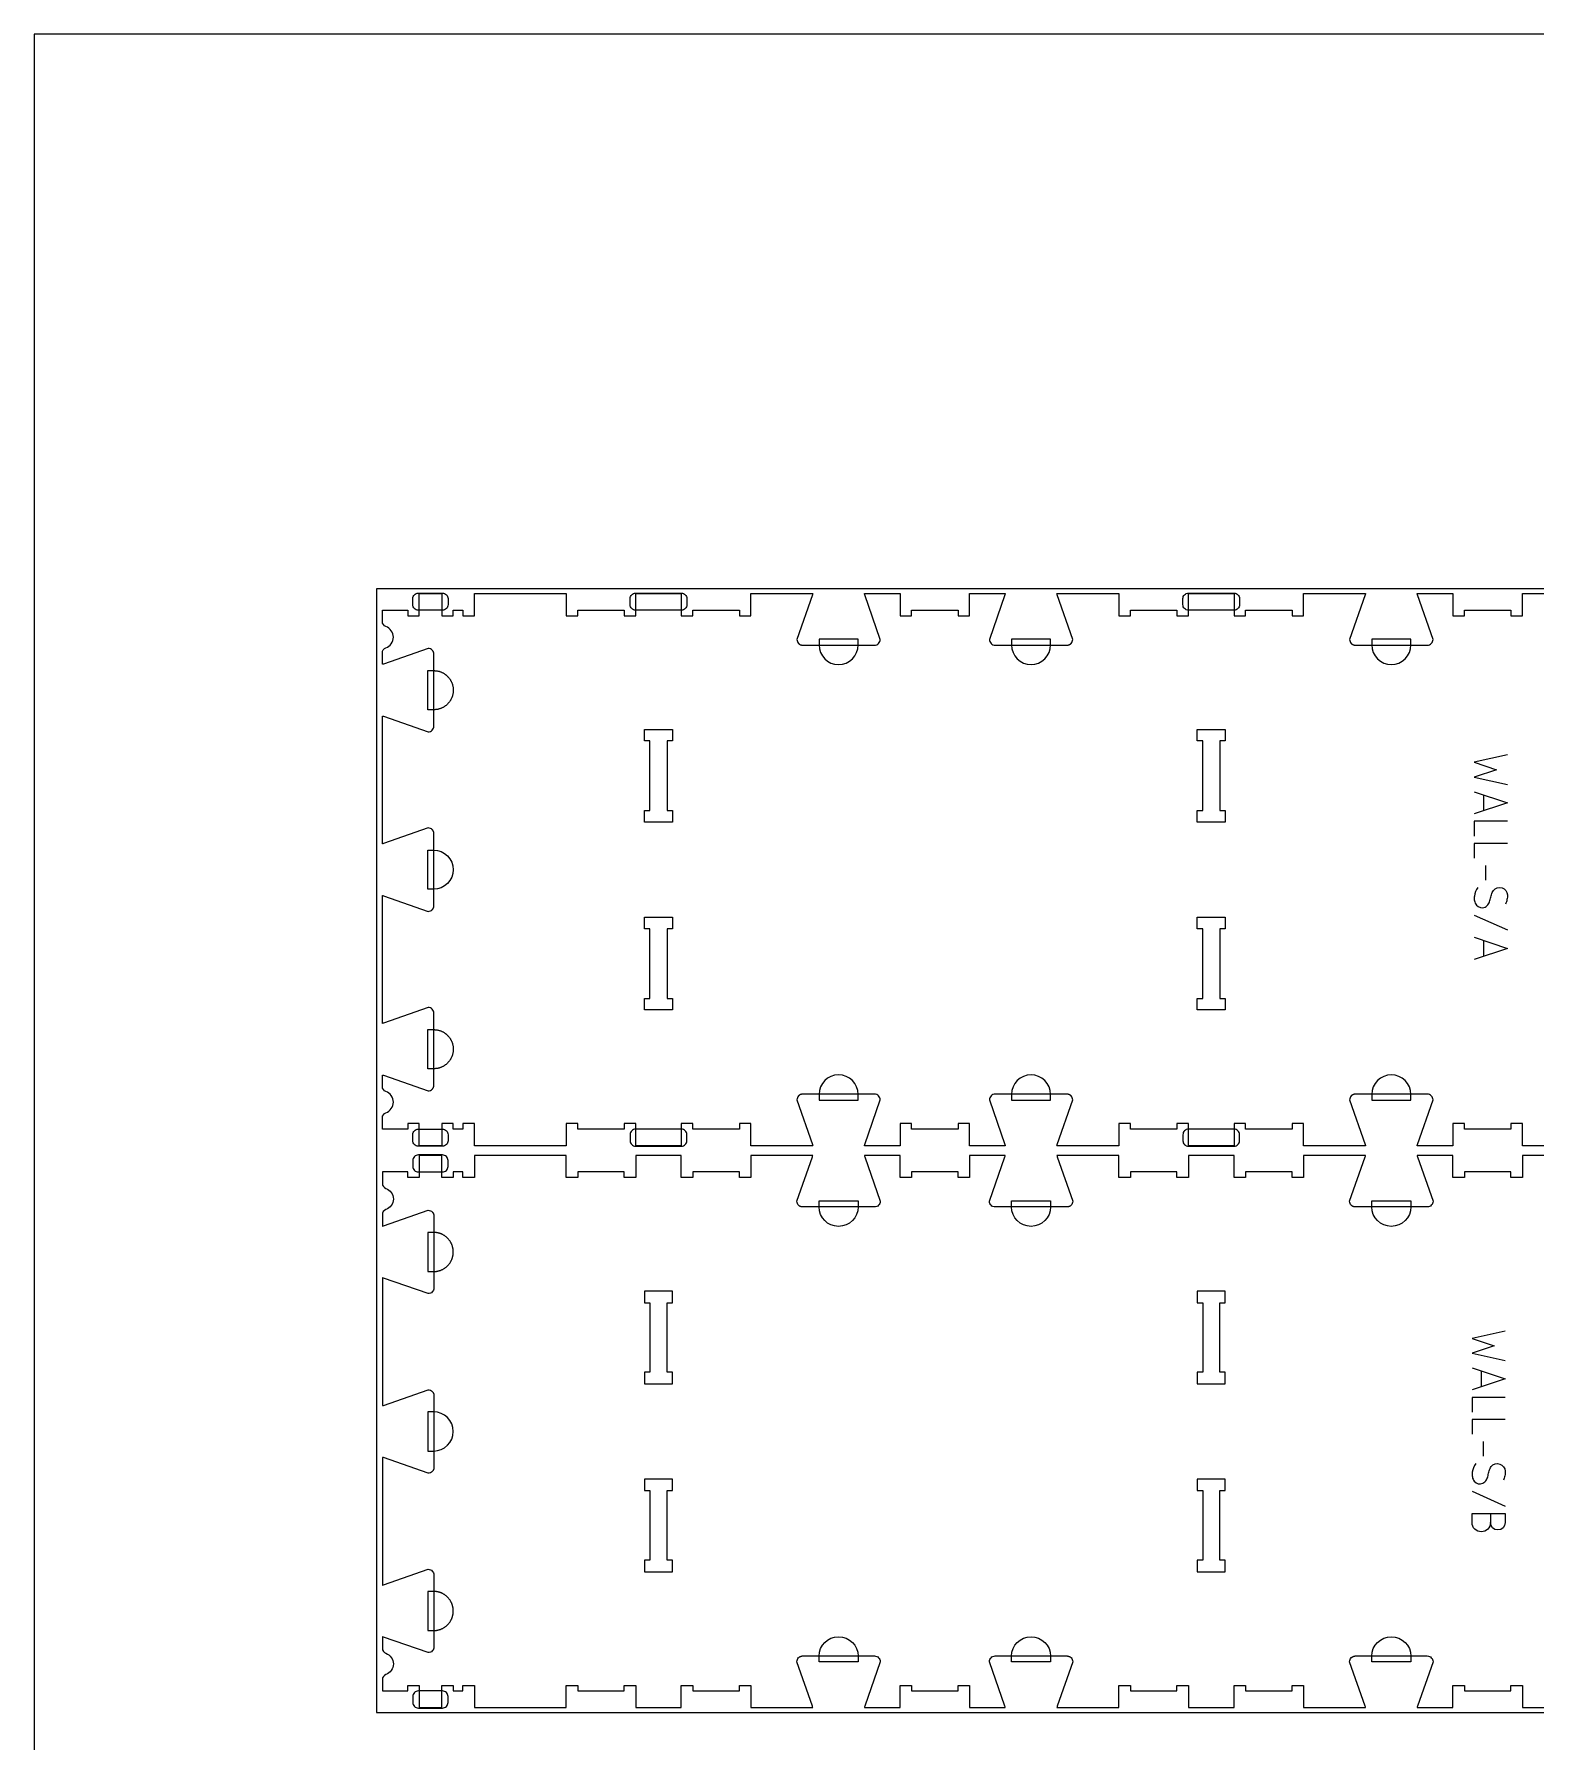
# Model space of a CAD drawing. Extents: x 0 to 4485, y 0 to 8771.
# Drawn here: x 0 to 1630, y 3739 to 5593 of the extents above; entities that cross this region are included whole.
import ezdxf

# ---------------------------------------------------------------- set-up
doc = ezdxf.new("R2010")
doc.units = 0
for name, color, linetype in [('0_SHEET_SPRUCEPLY_2440X122', 1, 'CONTINUOUS'), ('1_ANYTOOL_1MMDEEP_LABELS_S', 2, 'CONTINUOUS'), ('3_ANYTOOL_CUTTHROUGH_INSID', 4, 'CONTINUOUS'), ('4_ANYTOOL_CUTTHROUGH_OUTSI', 5, 'CONTINUOUS'), ('5_ANYTOOL_HALF_MILL_9MM_IN', 3, 'CONTINUOUS'), ('DONOTCUT', 7, 'CONTINUOUS')]:
    doc.layers.add(name, color=color, linetype=linetype)

msp = doc.modelspace()

# ---------------------------------------------------------------- linework, layer by layer
at = {"layer": '0_SHEET_SPRUCEPLY_2440X122'}
msp.add_lwpolyline([(371.7, 4991.2), (371.7, 3771.2), (2811.7, 3771.2), (2811.7, 4991.2)], close=True, dxfattribs=at)
at = {"layer": '1_ANYTOOL_1MMDEEP_LABELS_S', "color": 2}
for points in [[(1599.3, 4810.8), (1563.3, 4802.8), (1587.3, 4794.8), (1563.3, 4786.8), (1599.3, 4778.8)], [(1563.3, 4770.8), (1599.3, 4758.8), (1563.3, 4746.8)], [(1573.3, 4767.5), (1573.3, 4750.2)], [(1599.3, 4738.8), (1563.3, 4738.8), (1563.3, 4722.8)], [(1599.3, 4714.8), (1563.3, 4714.8), (1563.3, 4698.8)], [(1575.3, 4690.8), (1575.3, 4674.8)], [(1563.3, 4636.8), (1599.3, 4620.8)], [(1563.3, 4612.8), (1599.3, 4600.8), (1563.3, 4588.8)], [(1573.3, 4609.5), (1573.3, 4592.2)], [(1596.9, 4185.3), (1560.9, 4177.3), (1584.9, 4169.3), (1560.9, 4161.3), (1596.9, 4153.3)], [(1560.9, 4145.3), (1596.9, 4133.3), (1560.9, 4121.3)], [(1570.9, 4141.9), (1570.9, 4124.6)], [(1596.9, 4113.3), (1560.9, 4113.3), (1560.9, 4097.3)], [(1596.9, 4089.3), (1560.9, 4089.3), (1560.9, 4073.3)], [(1572.9, 4065.3), (1572.9, 4049.3)], [(1560.9, 4011.3), (1596.9, 3995.3)]]:
    msp.add_lwpolyline(points, dxfattribs=at)
for points in [[(1567.3, 4666.8, 0.136555), (1563.4, 4657.5, 0.071716), (1563.5, 4652.4, 0.133522), (1565.6, 4647.8, 0.344001), (1575, 4645.7, 0.153745), (1578.7, 4649.2, 0.071568), (1580.6, 4653.9, -0.00912), (1581.9, 4659.1, -0.090615), (1584, 4663.7, -0.340346), (1593.4, 4666.5, -0.284273), (1599.3, 4658.8, -0.092596), (1598.8, 4653.7, -0.017533), (1597.3, 4648.8)], [(1564.9, 4041.3, 0.136555), (1561.1, 4032, 0.071716), (1561.2, 4026.9, 0.133522), (1563.3, 4022.2, 0.344001), (1572.7, 4020.2, 0.153745), (1576.4, 4023.7, 0.071568), (1578.2, 4028.4, -0.00912), (1579.5, 4033.5, -0.090615), (1581.7, 4038.1, -0.340346), (1591.1, 4040.9, -0.284273), (1596.9, 4033.2, -0.092596), (1596.5, 4028.2, -0.017533), (1594.9, 4023.3)], [(1580.9, 3987.3), (1580.9, 3977.3, -1), (1560.9, 3977.3), (1560.9, 3987.3), (1596.9, 3987.3), (1596.9, 3977.3, -1), (1580.9, 3977.3)]]:
    msp.add_lwpolyline(points, format="xyb", dxfattribs=at)
at = {"layer": '3_ANYTOOL_CUTTHROUGH_INSID'}
for points in [[(662.7, 4838.5), (693, 4838.5), (693, 4826), (687, 4826), (687, 4750.5), (693, 4750.5), (693, 4738), (662.5, 4738), (662.5, 4750.5), (668.5, 4750.5), (668.5, 4826), (662.5, 4826), (662.5, 4838.5)], [(1262.7, 4838.5), (1293, 4838.5), (1293, 4826), (1287, 4826), (1287, 4750.5), (1293, 4750.5), (1293, 4738), (1262.5, 4738), (1262.5, 4750.5), (1268.5, 4750.5), (1268.5, 4826), (1262.5, 4826), (1262.5, 4838.5)], [(692.7, 4534), (662.5, 4534), (662.5, 4546.5), (668.5, 4546.5), (668.5, 4622), (662.5, 4622), (662.5, 4634.5), (693, 4634.5), (693, 4622), (687, 4622), (687, 4546.5), (693, 4546.5), (693, 4534)], [(1292.7, 4534), (1262.5, 4534), (1262.5, 4546.5), (1268.5, 4546.5), (1268.5, 4622), (1262.5, 4622), (1262.5, 4634.5), (1293, 4634.5), (1293, 4622), (1287, 4622), (1287, 4546.5), (1293, 4546.5), (1293, 4534)], [(692.7, 4228.5), (662.5, 4228.5), (662.5, 4216), (668.5, 4216), (668.5, 4140.5), (662.5, 4140.5), (662.5, 4128), (693, 4128), (693, 4140.5), (687, 4140.5), (687, 4216), (693, 4216), (693, 4228.5)], [(1292.7, 4228.5), (1262.5, 4228.5), (1262.5, 4216), (1268.5, 4216), (1268.5, 4140.5), (1262.5, 4140.5), (1262.5, 4128), (1293, 4128), (1293, 4140.5), (1287, 4140.5), (1287, 4216), (1293, 4216), (1293, 4228.5)], [(662.7, 3924), (693, 3924), (693, 3936.5), (687, 3936.5), (687, 4012), (693, 4012), (693, 4024.5), (662.5, 4024.5), (662.5, 4012), (668.5, 4012), (668.5, 3936.5), (662.5, 3936.5), (662.5, 3924)], [(1262.7, 3924), (1293, 3924), (1293, 3936.5), (1287, 3936.5), (1287, 4012), (1293, 4012), (1293, 4024.5), (1262.5, 4024.5), (1262.5, 4012), (1268.5, 4012), (1268.5, 3936.5), (1262.5, 3936.5), (1262.5, 3924)]]:
    msp.add_lwpolyline(points, close=True, dxfattribs=at)
at = {"layer": '4_ANYTOOL_CUTTHROUGH_OUTSI'}
for points in [[(1654, 4386.5), (1615.5, 4386.5), (1615.5, 4410.5), (1603, 4410.5), (1603, 4404.5), (1552.5, 4404.5), (1552.5, 4410.5), (1540, 4410.5), (1540, 4386.5), (1501.4, 4386.5), (1501.4, 4386.5, -0.061485), (1501.6, 4387.9), (1518.5, 4436.2), (1518.5, 4436.2), (1518.5, 4436.2), (1518.5, 4436.2, 0.414214), (1512.2, 4442.5), (1434.2, 4442.5), (1434.1, 4442.5), (1433.9, 4442.5), (1433.8, 4442.5), (1433.6, 4442.5), (1433.5, 4442.4), (1433.3, 4442.4), (1433.2, 4442.4), (1433, 4442.4), (1432.9, 4442.3), (1432.7, 4442.3), (1432.6, 4442.3), (1432.4, 4442.2), (1432.3, 4442.2), (1432.1, 4442.1), (1432, 4442.1), (1431.9, 4442), (1431.7, 4442), (1431.6, 4441.9), (1431.4, 4441.8), (1431.3, 4441.7), (1431.2, 4441.7), (1431, 4441.6), (1430.9, 4441.5), (1430.8, 4441.4), (1430.6, 4441.3), (1430.5, 4441.3), (1430.4, 4441.2), (1430.3, 4441.1), (1430.2, 4441), (1430, 4440.9), (1429.9, 4440.8), (1429.8, 4440.7, 0.198912), (1428, 4436.2), (1428, 4436.2), (1428, 4436.2), (1444.9, 4387.9), (1444.9, 4387.9, -0.061485), (1445.1, 4386.5), (1378, 4386.5), (1378, 4410.5), (1365.5, 4410.5), (1365.5, 4404.5), (1315, 4404.5), (1315, 4410.5), (1302.5, 4410.5), (1302.5, 4386.5), (1253, 4386.5), (1253, 4410.5), (1240.5, 4410.5), (1240.5, 4404.5), (1190, 4404.5), (1190, 4410.5), (1177.5, 4410.5), (1177.5, 4386.5), (1110.3, 4386.5), (1110.3, 4386.5, -0.061485), (1110.5, 4387.9), (1127.4, 4436.2), (1127.4, 4436.2), (1127.4, 4436.2), (1127.4, 4436.2, 0.198912), (1125.6, 4440.7), (1125.5, 4440.8), (1125.4, 4440.9), (1125.2, 4441), (1125.1, 4441.1), (1125, 4441.2), (1124.9, 4441.3), (1124.8, 4441.3), (1124.6, 4441.4), (1124.5, 4441.5), (1124.4, 4441.6), (1124.2, 4441.7), (1124.1, 4441.7), (1124, 4441.8), (1123.8, 4441.9), (1123.7, 4442), (1123.5, 4442), (1123.4, 4442.1), (1123.3, 4442.1), (1123.1, 4442.2), (1123, 4442.2), (1122.8, 4442.3), (1122.7, 4442.3), (1122.5, 4442.3), (1122.4, 4442.4), (1122.2, 4442.4), (1122.1, 4442.4), (1121.9, 4442.4), (1121.8, 4442.5), (1121.6, 4442.5), (1121.5, 4442.5), (1121.3, 4442.5), (1121.2, 4442.5), (1043.2, 4442.5, 0.414214), (1036.9, 4436.2), (1036.9, 4436.2), (1036.9, 4436.2), (1053.8, 4387.9), (1053.8, 4387.9, -0.061485), (1054, 4386.5), (1015.5, 4386.5), (1015.5, 4410.5), (1003, 4410.5), (1003, 4404.5), (952.5, 4404.5), (952.5, 4410.5), (940, 4410.5), (940, 4386.5), (901.4, 4386.5), (901.4, 4386.5, -0.061485), (901.6, 4387.9), (918.5, 4436.2), (918.5, 4436.2), (918.5, 4436.2), (918.5, 4436.2, 0.414214), (912.2, 4442.5), (834.2, 4442.5), (834.1, 4442.5), (833.9, 4442.5), (833.8, 4442.5), (833.6, 4442.5), (833.5, 4442.4), (833.3, 4442.4), (833.2, 4442.4), (833, 4442.4), (832.9, 4442.3), (832.7, 4442.3), (832.6, 4442.3), (832.4, 4442.2), (832.3, 4442.2), (832.1, 4442.1), (832, 4442.1), (831.9, 4442), (831.7, 4442), (831.6, 4441.9), (831.4, 4441.8), (831.3, 4441.7), (831.2, 4441.7), (831, 4441.6), (830.9, 4441.5), (830.8, 4441.4), (830.6, 4441.3), (830.5, 4441.3), (830.4, 4441.2), (830.3, 4441.1), (830.2, 4441), (830, 4440.9), (829.9, 4440.8), (829.8, 4440.7, 0.198912), (828, 4436.2), (828, 4436.2), (828, 4436.2), (844.9, 4387.9), (844.9, 4387.9, -0.061485), (845.1, 4386.5), (778, 4386.5), (778, 4410.5), (765.5, 4410.5), (765.5, 4404.5), (715, 4404.5), (715, 4410.5), (702.5, 4410.5), (702.5, 4386.5), (653, 4386.5), (653, 4410.5), (640.5, 4410.5), (640.5, 4404.5), (590, 4404.5), (590, 4410.5), (577.5, 4410.5), (577.5, 4386.5), (527.7, 4386.5), (478, 4386.5), (478, 4410.5), (465.5, 4410.5), (465.5, 4404.5), (455, 4404.5), (455, 4410.5), (442.5, 4410.5), (442.5, 4386.5), (418, 4386.5), (418, 4410.5), (405.5, 4410.5), (405.5, 4404.5), (378, 4404.5), (378, 4416.9), (378, 4416.9, -0.317837), (381.8, 4422.3, 0.707107), (381.8, 4445.4, -0.317837), (378, 4450.8), (378, 4463.2, -0.061485), (379.3, 4463), (427.7, 4446.1), (427.7, 4446.1), (427.7, 4446.1, 0.198912), (432.1, 4447.9), (432.2, 4448), (432.3, 4448.1), (432.4, 4448.3), (432.5, 4448.4), (432.6, 4448.5), (432.7, 4448.6), (432.8, 4448.7), (432.9, 4448.9), (433, 4449), (433.1, 4449.1), (433.1, 4449.3), (433.2, 4449.4), (433.3, 4449.5), (433.4, 4449.7), (433.4, 4449.8), (433.5, 4449.9), (433.5, 4450.1), (433.6, 4450.2), (433.6, 4450.4), (433.7, 4450.5), (433.7, 4450.7), (433.8, 4450.8), (433.8, 4451), (433.8, 4451.1), (433.9, 4451.3), (433.9, 4451.4), (433.9, 4451.6), (433.9, 4451.7), (433.9, 4451.9), (433.9, 4452), (434, 4452.2), (434, 4452.3), (434, 4530.3, 0.414214), (427.7, 4536.6), (427.7, 4536.6), (427.6, 4536.6), (379.3, 4519.7), (379.3, 4519.7, -0.061485), (378, 4519.4), (378, 4658.1, -0.061485), (379.3, 4657.9), (427.6, 4641), (427.7, 4641), (427.7, 4641), (427.7, 4641, 0.198912), (432.1, 4642.8), (432.2, 4642.9), (432.3, 4643), (432.4, 4643.2), (432.5, 4643.3), (432.6, 4643.4), (432.7, 4643.5), (432.8, 4643.6), (432.9, 4643.8), (433, 4643.9), (433.1, 4644), (433.1, 4644.2), (433.2, 4644.3), (433.3, 4644.4), (433.4, 4644.6), (433.4, 4644.7), (433.5, 4644.8), (433.5, 4645), (433.6, 4645.1), (433.6, 4645.3), (433.7, 4645.4), (433.7, 4645.6), (433.8, 4645.7), (433.8, 4645.9), (433.8, 4646), (433.9, 4646.2), (433.9, 4646.3), (433.9, 4646.5), (433.9, 4646.6), (433.9, 4646.8), (433.9, 4646.9), (434, 4647.1), (434, 4647.2), (434, 4725.2), (434, 4725.4), (433.9, 4725.5), (433.9, 4725.7), (433.9, 4725.8), (433.9, 4726), (433.9, 4726.1), (433.9, 4726.3), (433.8, 4726.4), (433.8, 4726.6), (433.8, 4726.7), (433.7, 4726.9), (433.7, 4727), (433.6, 4727.2), (433.6, 4727.3), (433.5, 4727.5), (433.5, 4727.6), (433.4, 4727.8), (433.4, 4727.9), (433.3, 4728.1), (433.2, 4728.2), (433.1, 4728.3), (433.1, 4728.5), (433, 4728.6), (432.9, 4728.7), (432.8, 4728.8), (432.7, 4729), (432.6, 4729.1), (432.5, 4729.2), (432.4, 4729.3), (432.3, 4729.4), (432.2, 4729.6), (432.1, 4729.7, 0.198912), (427.7, 4731.5), (427.7, 4731.5), (427.6, 4731.5), (379.3, 4714.6), (379.3, 4714.6, -0.061485), (378, 4714.3), (378, 4853, -0.061485), (379.3, 4852.8), (427.6, 4835.9), (427.7, 4835.9), (427.7, 4835.9), (427.7, 4835.9, 0.414214), (434, 4842.1), (434, 4920.1), (434, 4920.3), (433.9, 4920.4), (433.9, 4920.6), (433.9, 4920.7), (433.9, 4920.9), (433.9, 4921), (433.9, 4921.2), (433.8, 4921.3), (433.8, 4921.5), (433.8, 4921.6), (433.7, 4921.8), (433.7, 4921.9), (433.6, 4922.1), (433.6, 4922.2), (433.5, 4922.4), (433.5, 4922.5), (433.4, 4922.7), (433.4, 4922.8), (433.3, 4923), (433.2, 4923.1), (433.1, 4923.2), (433.1, 4923.4), (433, 4923.5), (432.9, 4923.6), (432.8, 4923.7), (432.7, 4923.9), (432.6, 4924), (432.5, 4924.1), (432.4, 4924.2), (432.3, 4924.3), (432.2, 4924.5), (432.1, 4924.6, 0.198912), (427.7, 4926.4), (427.7, 4926.4), (427.6, 4926.4), (427.6, 4926.4), (379.3, 4909.5, -0.061485), (378, 4909.2), (378, 4921.6, -0.317837), (381.8, 4927.1, 0.707107), (381.8, 4950.2, -0.317837), (378, 4955.6), (378, 4968), (405.5, 4968), (405.5, 4962), (418, 4962), (418, 4986), (442.5, 4986), (442.5, 4962), (455, 4962), (455, 4968), (465.5, 4968), (465.5, 4962), (478, 4962), (478, 4986), (577.5, 4986), (577.5, 4962), (590, 4962), (590, 4968), (640.5, 4968), (640.5, 4962), (653, 4962), (653, 4986), (702.5, 4986), (702.5, 4962), (715, 4962), (715, 4968), (765.5, 4968), (765.5, 4962), (778, 4962), (778, 4986), (845.1, 4986), (845.1, 4986, -0.061485), (844.9, 4984.6), (828, 4936.3), (828, 4936.3), (828, 4936.2), (828, 4936.2, 0.198912), (829.8, 4931.8), (829.9, 4931.7), (830, 4931.6), (830.2, 4931.5), (830.3, 4931.4), (830.4, 4931.3), (830.5, 4931.2), (830.6, 4931.1), (830.8, 4931), (830.9, 4931), (831, 4930.9), (831.2, 4930.8), (831.3, 4930.7), (831.4, 4930.7), (831.6, 4930.6), (831.7, 4930.5), (831.9, 4930.5), (832, 4930.4), (832.1, 4930.4), (832.3, 4930.3), (832.4, 4930.3), (832.6, 4930.2), (832.7, 4930.2), (832.9, 4930.1), (833, 4930.1), (833.2, 4930.1), (833.3, 4930.1), (833.5, 4930), (833.6, 4930), (833.8, 4930), (833.9, 4930), (834.1, 4930), (834.2, 4930), (912.2, 4930, 0.414214), (918.5, 4936.2), (918.5, 4936.3), (901.6, 4984.6), (901.6, 4984.6, -0.061485), (901.4, 4986), (940, 4986), (940, 4962), (952.5, 4962), (952.5, 4968), (1003, 4968), (1003, 4962), (1015.5, 4962), (1015.5, 4986), (1054, 4986), (1054, 4986, -0.061485), (1053.8, 4984.6), (1036.9, 4936.3), (1036.9, 4936.2), (1036.9, 4936.2, 0.414214), (1043.2, 4930), (1121.2, 4930), (1121.3, 4930), (1121.5, 4930), (1121.6, 4930), (1121.8, 4930), (1121.9, 4930), (1122.1, 4930.1), (1122.2, 4930.1), (1122.4, 4930.1), (1122.5, 4930.1), (1122.7, 4930.2), (1122.8, 4930.2), (1123, 4930.3), (1123.1, 4930.3), (1123.3, 4930.4), (1123.4, 4930.4), (1123.5, 4930.5), (1123.7, 4930.5), (1123.8, 4930.6), (1124, 4930.7), (1124.1, 4930.7), (1124.2, 4930.8), (1124.4, 4930.9), (1124.5, 4931), (1124.6, 4931), (1124.8, 4931.1), (1124.9, 4931.2), (1125, 4931.3), (1125.1, 4931.4), (1125.2, 4931.5), (1125.4, 4931.6), (1125.5, 4931.7), (1125.6, 4931.8, 0.198912), (1127.4, 4936.2), (1127.4, 4936.3), (1127.4, 4936.3), (1110.5, 4984.6), (1110.5, 4984.6, -0.061485), (1110.3, 4986), (1127.7, 4986), (1177.5, 4986), (1177.5, 4962), (1190, 4962), (1190, 4968), (1240.5, 4968), (1240.5, 4962), (1253, 4962), (1253, 4986), (1302.5, 4986), (1302.5, 4962), (1315, 4962), (1315, 4968), (1365.5, 4968), (1365.5, 4962), (1378, 4962), (1378, 4986), (1445.1, 4986), (1445.1, 4986, -0.061485), (1444.9, 4984.6), (1428, 4936.3), (1428, 4936.2), (1428, 4936.2, 0.198912), (1429.8, 4931.8), (1429.9, 4931.7), (1430, 4931.6), (1430.2, 4931.5), (1430.3, 4931.4), (1430.4, 4931.3), (1430.5, 4931.2), (1430.6, 4931.1), (1430.8, 4931), (1430.9, 4931), (1431, 4930.9), (1431.2, 4930.8), (1431.3, 4930.7), (1431.4, 4930.7), (1431.6, 4930.6), (1431.7, 4930.5), (1431.9, 4930.5), (1432, 4930.4), (1432.1, 4930.4), (1432.3, 4930.3), (1432.4, 4930.3), (1432.6, 4930.2), (1432.7, 4930.2), (1432.9, 4930.1), (1433, 4930.1), (1433.2, 4930.1), (1433.3, 4930.1), (1433.5, 4930), (1433.6, 4930), (1433.8, 4930), (1433.9, 4930), (1434.1, 4930), (1434.2, 4930), (1512.2, 4930, 0.414214), (1518.5, 4936.2), (1518.5, 4936.3), (1501.6, 4984.6), (1501.6, 4984.6, -0.061485), (1501.4, 4986), (1540, 4986), (1540, 4962), (1552.5, 4962), (1552.5, 4968), (1603, 4968), (1603, 4962), (1615.5, 4962), (1615.5, 4986), (1654, 4986)], [(1654, 4376), (1615.5, 4376), (1615.5, 4352), (1603, 4352), (1603, 4358), (1552.5, 4358), (1552.5, 4352), (1540, 4352), (1540, 4376), (1501.4, 4376), (1501.4, 4376, 0.061485), (1501.6, 4374.6), (1518.5, 4326.3), (1518.5, 4326.3), (1518.5, 4326.2), (1518.5, 4326.2, -0.414214), (1512.2, 4320), (1434.2, 4320), (1434.1, 4320), (1433.9, 4320), (1433.8, 4320), (1433.6, 4320), (1433.5, 4320), (1433.3, 4320.1), (1433.2, 4320.1), (1433, 4320.1), (1432.9, 4320.1), (1432.7, 4320.2), (1432.6, 4320.2), (1432.4, 4320.3), (1432.3, 4320.3), (1432.1, 4320.4), (1432, 4320.4), (1431.9, 4320.5), (1431.7, 4320.5), (1431.6, 4320.6), (1431.4, 4320.7), (1431.3, 4320.7), (1431.2, 4320.8), (1431, 4320.9), (1430.9, 4321), (1430.8, 4321), (1430.6, 4321.1), (1430.5, 4321.2), (1430.4, 4321.3), (1430.3, 4321.4), (1430.2, 4321.5), (1430, 4321.6), (1429.9, 4321.7), (1429.8, 4321.8, -0.198912), (1428, 4326.2), (1428, 4326.3), (1428, 4326.3), (1444.9, 4374.6), (1444.9, 4374.6, 0.061485), (1445.1, 4376), (1378, 4376), (1378, 4352), (1365.5, 4352), (1365.5, 4358), (1315, 4358), (1315, 4352), (1302.5, 4352), (1302.5, 4376), (1253, 4376), (1253, 4352), (1240.5, 4352), (1240.5, 4358), (1190, 4358), (1190, 4352), (1177.5, 4352), (1177.5, 4376), (1110.3, 4376), (1110.3, 4376, 0.061485), (1110.5, 4374.6), (1127.4, 4326.3), (1127.4, 4326.3), (1127.4, 4326.2), (1127.4, 4326.2, -0.198912), (1125.6, 4321.8), (1125.5, 4321.7), (1125.4, 4321.6), (1125.2, 4321.5), (1125.1, 4321.4), (1125, 4321.3), (1124.9, 4321.2), (1124.8, 4321.1), (1124.6, 4321), (1124.5, 4321), (1124.4, 4320.9), (1124.2, 4320.8), (1124.1, 4320.7), (1124, 4320.7), (1123.8, 4320.6), (1123.7, 4320.5), (1123.5, 4320.5), (1123.4, 4320.4), (1123.3, 4320.4), (1123.1, 4320.3), (1123, 4320.3), (1122.8, 4320.2), (1122.7, 4320.2), (1122.5, 4320.1), (1122.4, 4320.1), (1122.2, 4320.1), (1122.1, 4320.1), (1121.9, 4320), (1121.8, 4320), (1121.6, 4320), (1121.5, 4320), (1121.3, 4320), (1121.2, 4320), (1043.2, 4320, -0.414214), (1036.9, 4326.2), (1036.9, 4326.3), (1036.9, 4326.3), (1053.8, 4374.6), (1053.8, 4374.6, 0.061485), (1054, 4376), (1015.5, 4376), (1015.5, 4352), (1003, 4352), (1003, 4358), (952.5, 4358), (952.5, 4352), (940, 4352), (940, 4376), (901.4, 4376), (901.4, 4376, 0.061485), (901.6, 4374.6), (918.5, 4326.3), (918.5, 4326.3), (918.5, 4326.2), (918.5, 4326.2, -0.414214), (912.2, 4320), (834.2, 4320), (834.1, 4320), (833.9, 4320), (833.8, 4320), (833.6, 4320), (833.5, 4320), (833.3, 4320.1), (833.2, 4320.1), (833, 4320.1), (832.9, 4320.1), (832.7, 4320.2), (832.6, 4320.2), (832.4, 4320.3), (832.3, 4320.3), (832.1, 4320.4), (832, 4320.4), (831.9, 4320.5), (831.7, 4320.5), (831.6, 4320.6), (831.4, 4320.7), (831.3, 4320.7), (831.2, 4320.8), (831, 4320.9), (830.9, 4321), (830.8, 4321), (830.6, 4321.1), (830.5, 4321.2), (830.4, 4321.3), (830.3, 4321.4), (830.2, 4321.5), (830, 4321.6), (829.9, 4321.7), (829.8, 4321.8, -0.198912), (828, 4326.2), (828, 4326.3), (828, 4326.3), (844.9, 4374.6), (844.9, 4374.6, 0.061485), (845.1, 4376), (778, 4376), (778, 4352), (765.5, 4352), (765.5, 4358), (715, 4358), (715, 4352), (702.5, 4352), (702.5, 4376), (653, 4376), (653, 4352), (640.5, 4352), (640.5, 4358), (590, 4358), (590, 4352), (577.5, 4352), (577.5, 4376), (527.7, 4376), (478, 4376), (478, 4352), (465.5, 4352), (465.5, 4358), (455, 4358), (455, 4352), (442.5, 4352), (442.5, 4376), (418, 4376), (418, 4352), (405.5, 4352), (405.5, 4358), (378, 4358), (378, 4345.6), (378, 4345.6, 0.317837), (381.8, 4340.2, -0.707107), (381.8, 4317.1, 0.317837), (378, 4311.6), (378, 4299.2, 0.061485), (379.3, 4299.5), (427.7, 4316.4), (427.7, 4316.4), (427.7, 4316.4, -0.198912), (432.1, 4314.6), (432.2, 4314.5), (432.3, 4314.3), (432.4, 4314.2), (432.5, 4314.1), (432.6, 4314), (432.7, 4313.9), (432.8, 4313.7), (432.9, 4313.6), (433, 4313.5), (433.1, 4313.4), (433.1, 4313.2), (433.2, 4313.1), (433.3, 4313), (433.4, 4312.8), (433.4, 4312.7), (433.5, 4312.5), (433.5, 4312.4), (433.6, 4312.2), (433.6, 4312.1), (433.7, 4311.9), (433.7, 4311.8), (433.8, 4311.6), (433.8, 4311.5), (433.8, 4311.3), (433.9, 4311.2), (433.9, 4311), (433.9, 4310.9), (433.9, 4310.7), (433.9, 4310.6), (433.9, 4310.4), (434, 4310.3), (434, 4310.1), (434, 4232.1, -0.414214), (427.7, 4225.9), (427.7, 4225.9), (427.6, 4225.9), (379.3, 4242.8), (379.3, 4242.8, 0.061485), (378, 4243), (378, 4104.3, 0.061485), (379.3, 4104.6), (427.6, 4121.5), (427.7, 4121.5), (427.7, 4121.5), (427.7, 4121.5, -0.198912), (432.1, 4119.7), (432.2, 4119.6), (432.3, 4119.4), (432.4, 4119.3), (432.5, 4119.2), (432.6, 4119.1), (432.7, 4119), (432.8, 4118.8), (432.9, 4118.7), (433, 4118.6), (433.1, 4118.5), (433.1, 4118.3), (433.2, 4118.2), (433.3, 4118.1), (433.4, 4117.9), (433.4, 4117.8), (433.5, 4117.6), (433.5, 4117.5), (433.6, 4117.3), (433.6, 4117.2), (433.7, 4117), (433.7, 4116.9), (433.8, 4116.7), (433.8, 4116.6), (433.8, 4116.4), (433.9, 4116.3), (433.9, 4116.1), (433.9, 4116), (433.9, 4115.8), (433.9, 4115.7), (433.9, 4115.5), (434, 4115.4), (434, 4115.2), (434, 4037.2), (434, 4037.1), (433.9, 4036.9), (433.9, 4036.8), (433.9, 4036.6), (433.9, 4036.5), (433.9, 4036.3), (433.9, 4036.2), (433.8, 4036), (433.8, 4035.9), (433.8, 4035.7), (433.7, 4035.6), (433.7, 4035.4), (433.6, 4035.3), (433.6, 4035.1), (433.5, 4035), (433.5, 4034.8), (433.4, 4034.7), (433.4, 4034.6), (433.3, 4034.4), (433.2, 4034.3), (433.1, 4034.2), (433.1, 4034), (433, 4033.9), (432.9, 4033.8), (432.8, 4033.6), (432.7, 4033.5), (432.6, 4033.4), (432.5, 4033.3), (432.4, 4033.2), (432.3, 4033), (432.2, 4032.9), (432.1, 4032.8, -0.198912), (427.7, 4031), (427.7, 4031), (427.6, 4031), (379.3, 4047.9), (379.3, 4047.9, 0.061485), (378, 4048.1), (378, 3909.4, 0.061485), (379.3, 3909.7), (427.6, 3926.6), (427.7, 3926.6), (427.7, 3926.6), (427.7, 3926.6, -0.414214), (434, 3920.3), (434, 3842.3), (434, 3842.2), (433.9, 3842), (433.9, 3841.9), (433.9, 3841.7), (433.9, 3841.6), (433.9, 3841.4), (433.9, 3841.3), (433.8, 3841.1), (433.8, 3841), (433.8, 3840.8), (433.7, 3840.7), (433.7, 3840.5), (433.6, 3840.4), (433.6, 3840.2), (433.5, 3840.1), (433.5, 3839.9), (433.4, 3839.8), (433.4, 3839.7), (433.3, 3839.5), (433.2, 3839.4), (433.1, 3839.3), (433.1, 3839.1), (433, 3839), (432.9, 3838.9), (432.8, 3838.7), (432.7, 3838.6), (432.6, 3838.5), (432.5, 3838.4), (432.4, 3838.3), (432.3, 3838.1), (432.2, 3838), (432.1, 3837.9, -0.198912), (427.7, 3836.1), (427.7, 3836.1), (427.6, 3836.1), (427.6, 3836.1), (379.3, 3853, 0.061485), (378, 3853.2), (378, 3840.8, 0.317837), (381.8, 3835.4, -0.707107), (381.8, 3812.3, 0.317837), (378, 3806.9), (378, 3794.5), (405.5, 3794.5), (405.5, 3800.5), (418, 3800.5), (418, 3776.5), (442.5, 3776.5), (442.5, 3800.5), (455, 3800.5), (455, 3794.5), (465.5, 3794.5), (465.5, 3800.5), (478, 3800.5), (478, 3776.5), (577.5, 3776.5), (577.5, 3800.5), (590, 3800.5), (590, 3794.5), (640.5, 3794.5), (640.5, 3800.5), (653, 3800.5), (653, 3776.5), (702.5, 3776.5), (702.5, 3800.5), (715, 3800.5), (715, 3794.5), (765.5, 3794.5), (765.5, 3800.5), (778, 3800.5), (778, 3776.5), (845.1, 3776.5), (845.1, 3776.5, 0.061485), (844.9, 3777.9), (828, 3826.2), (828, 3826.2), (828, 3826.2), (828, 3826.2, -0.198912), (829.8, 3830.7), (829.9, 3830.8), (830, 3830.9), (830.2, 3831), (830.3, 3831.1), (830.4, 3831.2), (830.5, 3831.3), (830.6, 3831.3), (830.8, 3831.4), (830.9, 3831.5), (831, 3831.6), (831.2, 3831.7), (831.3, 3831.7), (831.4, 3831.8), (831.6, 3831.9), (831.7, 3832), (831.9, 3832), (832, 3832.1), (832.1, 3832.1), (832.3, 3832.2), (832.4, 3832.2), (832.6, 3832.3), (832.7, 3832.3), (832.9, 3832.3), (833, 3832.4), (833.2, 3832.4), (833.3, 3832.4), (833.5, 3832.4), (833.6, 3832.5), (833.8, 3832.5), (833.9, 3832.5), (834.1, 3832.5), (834.2, 3832.5), (912.2, 3832.5, -0.414214), (918.5, 3826.2), (918.5, 3826.2), (901.6, 3777.9), (901.6, 3777.9, 0.061485), (901.4, 3776.5), (940, 3776.5), (940, 3800.5), (952.5, 3800.5), (952.5, 3794.5), (1003, 3794.5), (1003, 3800.5), (1015.5, 3800.5), (1015.5, 3776.5), (1054, 3776.5), (1054, 3776.5, 0.061485), (1053.8, 3777.9), (1036.9, 3826.2), (1036.9, 3826.2), (1036.9, 3826.2, -0.414214), (1043.2, 3832.5), (1121.2, 3832.5), (1121.3, 3832.5), (1121.5, 3832.5), (1121.6, 3832.5), (1121.8, 3832.5), (1121.9, 3832.4), (1122.1, 3832.4), (1122.2, 3832.4), (1122.4, 3832.4), (1122.5, 3832.3), (1122.7, 3832.3), (1122.8, 3832.3), (1123, 3832.2), (1123.1, 3832.2), (1123.3, 3832.1), (1123.4, 3832.1), (1123.5, 3832), (1123.7, 3832), (1123.8, 3831.9), (1124, 3831.8), (1124.1, 3831.7), (1124.2, 3831.7), (1124.4, 3831.6), (1124.5, 3831.5), (1124.6, 3831.4), (1124.8, 3831.3), (1124.9, 3831.3), (1125, 3831.2), (1125.1, 3831.1), (1125.2, 3831), (1125.4, 3830.9), (1125.5, 3830.8), (1125.6, 3830.7, -0.198912), (1127.4, 3826.2), (1127.4, 3826.2), (1127.4, 3826.2), (1110.5, 3777.9), (1110.5, 3777.9, 0.061485), (1110.3, 3776.5), (1127.7, 3776.5), (1177.5, 3776.5), (1177.5, 3800.5), (1190, 3800.5), (1190, 3794.5), (1240.5, 3794.5), (1240.5, 3800.5), (1253, 3800.5), (1253, 3776.5), (1302.5, 3776.5), (1302.5, 3800.5), (1315, 3800.5), (1315, 3794.5), (1365.5, 3794.5), (1365.5, 3800.5), (1378, 3800.5), (1378, 3776.5), (1445.1, 3776.5), (1445.1, 3776.5, 0.061485), (1444.9, 3777.9), (1428, 3826.2), (1428, 3826.2), (1428, 3826.2, -0.198912), (1429.8, 3830.7), (1429.9, 3830.8), (1430, 3830.9), (1430.2, 3831), (1430.3, 3831.1), (1430.4, 3831.2), (1430.5, 3831.3), (1430.6, 3831.3), (1430.8, 3831.4), (1430.9, 3831.5), (1431, 3831.6), (1431.2, 3831.7), (1431.3, 3831.7), (1431.4, 3831.8), (1431.6, 3831.9), (1431.7, 3832), (1431.9, 3832), (1432, 3832.1), (1432.1, 3832.1), (1432.3, 3832.2), (1432.4, 3832.2), (1432.6, 3832.3), (1432.7, 3832.3), (1432.9, 3832.3), (1433, 3832.4), (1433.2, 3832.4), (1433.3, 3832.4), (1433.5, 3832.4), (1433.6, 3832.5), (1433.8, 3832.5), (1433.9, 3832.5), (1434.1, 3832.5), (1434.2, 3832.5), (1512.2, 3832.5, -0.414214), (1518.5, 3826.2), (1518.5, 3826.2), (1501.6, 3777.9), (1501.6, 3777.9, 0.061485), (1501.4, 3776.5), (1540, 3776.5), (1540, 3800.5), (1552.5, 3800.5), (1552.5, 3794.5), (1603, 3794.5), (1603, 3800.5), (1615.5, 3800.5), (1615.5, 3776.5), (1654, 3776.5)]]:
    msp.add_lwpolyline(points, format="xyb", dxfattribs=at)
at = {"layer": '5_ANYTOOL_HALF_MILL_9MM_IN'}
for points in [[(417.1, 4968, -0.414214), (411.1, 4974), (411.1, 4980.5, -0.414214), (417.1, 4986.5), (443.3, 4986.5, -0.414214), (449.3, 4980.5), (449.3, 4974, -0.414214), (443.3, 4968)], [(653, 4968, -0.414214), (647, 4974), (647, 4980.5, -0.414214), (653, 4986.5), (702.5, 4986.5, -0.414214), (708.5, 4980.5), (708.5, 4974, -0.414214), (702.5, 4968)], [(1253, 4968, -0.414214), (1247, 4974), (1247, 4980.5, -0.414214), (1253, 4986.5), (1302.5, 4986.5, -0.414214), (1308.5, 4980.5), (1308.5, 4974, -0.414214), (1302.5, 4968)], [(852, 4930.2, 1), (894.5, 4930.2), (894.5, 4930.5), (894.5, 4936.5), (852, 4936.5), (852, 4930.5), (852, 4930.2)], [(1060.9, 4930.2, 1), (1103.4, 4930.2), (1103.4, 4930.5), (1103.4, 4936.5), (1060.9, 4936.5), (1060.9, 4930.5), (1060.9, 4930.2)], [(1452, 4930.2, 1), (1494.5, 4930.2), (1494.5, 4930.5), (1494.5, 4936.5), (1452, 4936.5), (1452, 4930.5), (1452, 4930.2)], [(433.7, 4707.5, -1), (433.7, 4665), (433.5, 4665), (427.5, 4665), (427.5, 4707.5), (433.5, 4707.5), (433.7, 4707.5)], [(894.5, 4442.2, 1), (852, 4442.2), (852, 4442), (852, 4436), (894.5, 4436), (894.5, 4442), (894.5, 4442.2)], [(1103.4, 4442.2, 1), (1060.9, 4442.2), (1060.9, 4442), (1060.9, 4436), (1103.4, 4436), (1103.4, 4442), (1103.4, 4442.2)], [(1494.5, 4442.2, 1), (1452, 4442.2), (1452, 4442), (1452, 4436), (1494.5, 4436), (1494.5, 4442), (1494.5, 4442.2)], [(417.1, 4386, -0.414214), (411.1, 4392), (411.1, 4398.5, -0.414214), (417.1, 4404.5), (443.3, 4404.5, -0.414214), (449.3, 4398.5), (449.3, 4392, -0.414214), (443.3, 4386)], [(653, 4404.5, 0.414214), (647, 4398.5), (647, 4392, 0.414214), (653, 4386), (702.5, 4386, 0.414214), (708.5, 4392), (708.5, 4398.5, 0.414214), (702.5, 4404.5)], [(1253, 4404.5, 0.414214), (1247, 4398.5), (1247, 4392, 0.414214), (1253, 4386), (1302.5, 4386, 0.414214), (1308.5, 4392), (1308.5, 4398.5, 0.414214), (1302.5, 4404.5)], [(417.1, 4376.5, 0.414214), (411.1, 4370.5), (411.1, 4364, 0.414214), (417.1, 4358), (443.3, 4358, 0.414214), (449.3, 4364), (449.3, 4370.5, 0.414214), (443.3, 4376.5)], [(894.5, 4320.2, -1), (852, 4320.2), (852, 4320.5), (852, 4326.5), (894.5, 4326.5), (894.5, 4320.5), (894.5, 4320.2)], [(1103.4, 4320.2, -1), (1060.9, 4320.2), (1060.9, 4320.5), (1060.9, 4326.5), (1103.4, 4326.5), (1103.4, 4320.5), (1103.4, 4320.2)], [(1494.5, 4320.2, -1), (1452, 4320.2), (1452, 4320.5), (1452, 4326.5), (1494.5, 4326.5), (1494.5, 4320.5), (1494.5, 4320.2)], [(433.7, 4055, 1), (433.7, 4097.5), (433.5, 4097.5), (427.5, 4097.5), (427.5, 4055), (433.5, 4055), (433.7, 4055)], [(852, 3832.2, -1), (894.5, 3832.2), (894.5, 3832), (894.5, 3826), (852, 3826), (852, 3832), (852, 3832.2)], [(1060.9, 3832.2, -1), (1103.4, 3832.2), (1103.4, 3832), (1103.4, 3826), (1060.9, 3826), (1060.9, 3832), (1060.9, 3832.2)], [(1452, 3832.2, -1), (1494.5, 3832.2), (1494.5, 3832), (1494.5, 3826), (1452, 3826), (1452, 3832), (1452, 3832.2)], [(417.1, 3794.5, 0.414214), (411.1, 3788.5), (411.1, 3782, 0.414214), (417.1, 3776), (443.3, 3776, 0.414214), (449.3, 3782), (449.3, 3788.5, 0.414214), (443.3, 3794.5)]]:
    msp.add_lwpolyline(points, format="xyb", close=True, dxfattribs=at)
for points in [[(433.7, 4902.4), (434.2, 4902.4), (434.6, 4902.4), (435.1, 4902.3), (435.6, 4902.3), (436.1, 4902.3), (436.6, 4902.2), (437.1, 4902.1), (437.6, 4902), (438.1, 4901.9), (438.6, 4901.8), (439.1, 4901.7), (439.5, 4901.6), (440, 4901.4), (440.5, 4901.3), (441, 4901.1), (441.5, 4900.9), (442, 4900.7), (442.5, 4900.5), (443, 4900.3), (443.5, 4900), (443.9, 4899.8), (444.4, 4899.5), (444.9, 4899.2), (445.3, 4898.9), (445.8, 4898.6), (446.2, 4898.3), (446.7, 4898), (447.1, 4897.6), (447.5, 4897.3), (447.9, 4896.9), (448.3, 4896.5), (448.7, 4896.2), (449.1, 4895.8), (449.5, 4895.4), (449.8, 4895), (450.2, 4894.5), (450.5, 4894.1), (450.9, 4893.7), (451.2, 4893.2), (451.5, 4892.8), (451.8, 4892.3), (452.1, 4891.8), (452.3, 4891.4), (452.6, 4890.9), (452.8, 4890.4), (453, 4889.9), (453.3, 4889.5), (453.5, 4889), (453.6, 4888.5), (453.8, 4888), (454, 4887.5), (454.1, 4887), (454.3, 4886.5), (454.4, 4886), (454.5, 4885.5), (454.6, 4885), (454.7, 4884.5), (454.8, 4884), (454.8, 4883.5), (454.9, 4883), (454.9, 4882.6), (454.9, 4882.1), (454.9, 4881.6), (455, 4881.1), (454.9, 4880.7), (454.9, 4880.2), (454.9, 4879.7), (454.9, 4879.2), (454.8, 4878.7), (454.8, 4878.3), (454.7, 4877.8), (454.6, 4877.3), (454.5, 4876.8), (454.4, 4876.3), (454.3, 4875.8), (454.1, 4875.3), (454, 4874.8), (453.8, 4874.3), (453.6, 4873.8), (453.5, 4873.3), (453.3, 4872.8), (453, 4872.3), (452.8, 4871.9), (452.6, 4871.4), (452.3, 4870.9), (452.1, 4870.4), (451.8, 4870), (451.5, 4869.5), (451.2, 4869.1), (450.9, 4868.6), (450.5, 4868.2), (450.2, 4867.7), (449.8, 4867.3), (449.5, 4866.9), (449.1, 4866.5), (448.7, 4866.1), (448.3, 4865.7), (447.9, 4865.4), (447.5, 4865), (447.1, 4864.6), (446.7, 4864.3), (446.2, 4864), (445.8, 4863.7), (445.3, 4863.4), (444.9, 4863.1), (444.4, 4862.8), (443.9, 4862.5), (443.5, 4862.3), (443, 4862), (442.5, 4861.8), (442, 4861.6), (441.5, 4861.4), (441, 4861.2), (440.5, 4861), (440, 4860.9), (439.5, 4860.7), (439.1, 4860.6), (438.6, 4860.5), (438.1, 4860.3), (437.6, 4860.2), (437.1, 4860.2), (436.6, 4860.1), (436.1, 4860), (435.6, 4860), (435.1, 4859.9), (434.6, 4859.9), (434.2, 4859.9), (433.7, 4859.9), (433.5, 4859.9), (427.5, 4859.9), (427.5, 4902.4), (433.5, 4902.4), (433.7, 4902.4)], [(433.7, 4512.6), (434.2, 4512.6), (434.6, 4512.6), (435.1, 4512.5), (435.6, 4512.5), (436.1, 4512.5), (436.6, 4512.4), (437.1, 4512.3), (437.6, 4512.2), (438.1, 4512.1), (438.6, 4512), (439.1, 4511.9), (439.5, 4511.8), (440, 4511.6), (440.5, 4511.5), (441, 4511.3), (441.5, 4511.1), (442, 4510.9), (442.5, 4510.7), (443, 4510.5), (443.5, 4510.2), (443.9, 4510), (444.4, 4509.7), (444.9, 4509.4), (445.3, 4509.1), (445.8, 4508.8), (446.2, 4508.5), (446.7, 4508.2), (447.1, 4507.8), (447.5, 4507.5), (447.9, 4507.1), (448.3, 4506.7), (448.7, 4506.4), (449.1, 4506), (449.5, 4505.6), (449.8, 4505.2), (450.2, 4504.7), (450.5, 4504.3), (450.9, 4503.9), (451.2, 4503.4), (451.5, 4503), (451.8, 4502.5), (452.1, 4502), (452.3, 4501.6), (452.6, 4501.1), (452.8, 4500.6), (453, 4500.1), (453.3, 4499.7), (453.5, 4499.2), (453.6, 4498.7), (453.8, 4498.2), (454, 4497.7), (454.1, 4497.2), (454.3, 4496.7), (454.4, 4496.2), (454.5, 4495.7), (454.6, 4495.2), (454.7, 4494.7), (454.8, 4494.2), (454.8, 4493.7), (454.9, 4493.2), (454.9, 4492.8), (454.9, 4492.3), (454.9, 4491.8), (455, 4491.3), (454.9, 4490.9), (454.9, 4490.4), (454.9, 4489.9), (454.9, 4489.4), (454.8, 4488.9), (454.8, 4488.5), (454.7, 4488), (454.6, 4487.5), (454.5, 4487), (454.4, 4486.5), (454.3, 4486), (454.1, 4485.5), (454, 4485), (453.8, 4484.5), (453.6, 4484), (453.5, 4483.5), (453.3, 4483), (453, 4482.5), (452.8, 4482.1), (452.6, 4481.6), (452.3, 4481.1), (452.1, 4480.6), (451.8, 4480.2), (451.5, 4479.7), (451.2, 4479.3), (450.9, 4478.8), (450.5, 4478.4), (450.2, 4477.9), (449.8, 4477.5), (449.5, 4477.1), (449.1, 4476.7), (448.7, 4476.3), (448.3, 4475.9), (447.9, 4475.6), (447.5, 4475.2), (447.1, 4474.8), (446.7, 4474.5), (446.2, 4474.2), (445.8, 4473.9), (445.3, 4473.6), (444.9, 4473.3), (444.4, 4473), (443.9, 4472.7), (443.5, 4472.5), (443, 4472.2), (442.5, 4472), (442, 4471.8), (441.5, 4471.6), (441, 4471.4), (440.5, 4471.2), (440, 4471.1), (439.5, 4470.9), (439.1, 4470.8), (438.6, 4470.7), (438.1, 4470.5), (437.6, 4470.4), (437.1, 4470.4), (436.6, 4470.3), (436.1, 4470.2), (435.6, 4470.2), (435.1, 4470.1), (434.6, 4470.1), (434.2, 4470.1), (433.7, 4470.1), (433.5, 4470.1), (427.5, 4470.1), (427.5, 4512.6), (433.5, 4512.6), (433.7, 4512.6)], [(433.7, 4249.9), (434.2, 4249.9), (434.6, 4249.9), (435.1, 4249.9), (435.6, 4250), (436.1, 4250), (436.6, 4250.1), (437.1, 4250.2), (437.6, 4250.2), (438.1, 4250.3), (438.6, 4250.5), (439.1, 4250.6), (439.5, 4250.7), (440, 4250.9), (440.5, 4251), (441, 4251.2), (441.5, 4251.4), (442, 4251.6), (442.5, 4251.8), (443, 4252), (443.5, 4252.3), (443.9, 4252.5), (444.4, 4252.8), (444.9, 4253.1), (445.3, 4253.4), (445.8, 4253.7), (446.2, 4254), (446.7, 4254.3), (447.1, 4254.6), (447.5, 4255), (447.9, 4255.4), (448.3, 4255.7), (448.7, 4256.1), (449.1, 4256.5), (449.5, 4256.9), (449.8, 4257.3), (450.2, 4257.7), (450.5, 4258.2), (450.9, 4258.6), (451.2, 4259.1), (451.5, 4259.5), (451.8, 4260), (452.1, 4260.4), (452.3, 4260.9), (452.6, 4261.4), (452.8, 4261.9), (453, 4262.3), (453.3, 4262.8), (453.5, 4263.3), (453.6, 4263.8), (453.8, 4264.3), (454, 4264.8), (454.1, 4265.3), (454.3, 4265.8), (454.4, 4266.3), (454.5, 4266.8), (454.6, 4267.3), (454.7, 4267.8), (454.8, 4268.3), (454.8, 4268.7), (454.9, 4269.2), (454.9, 4269.7), (454.9, 4270.2), (454.9, 4270.7), (455, 4271.1), (454.9, 4271.6), (454.9, 4272.1), (454.9, 4272.6), (454.9, 4273), (454.8, 4273.5), (454.8, 4274), (454.7, 4274.5), (454.6, 4275), (454.5, 4275.5), (454.4, 4276), (454.3, 4276.5), (454.1, 4277), (454, 4277.5), (453.8, 4278), (453.6, 4278.5), (453.5, 4279), (453.3, 4279.5), (453, 4279.9), (452.8, 4280.4), (452.6, 4280.9), (452.3, 4281.4), (452.1, 4281.8), (451.8, 4282.3), (451.5, 4282.8), (451.2, 4283.2), (450.9, 4283.7), (450.5, 4284.1), (450.2, 4284.5), (449.8, 4285), (449.5, 4285.4), (449.1, 4285.8), (448.7, 4286.2), (448.3, 4286.5), (447.9, 4286.9), (447.5, 4287.3), (447.1, 4287.6), (446.7, 4288), (446.2, 4288.3), (445.8, 4288.6), (445.3, 4288.9), (444.9, 4289.2), (444.4, 4289.5), (443.9, 4289.8), (443.5, 4290), (443, 4290.3), (442.5, 4290.5), (442, 4290.7), (441.5, 4290.9), (441, 4291.1), (440.5, 4291.3), (440, 4291.4), (439.5, 4291.6), (439.1, 4291.7), (438.6, 4291.8), (438.1, 4291.9), (437.6, 4292), (437.1, 4292.1), (436.6, 4292.2), (436.1, 4292.3), (435.6, 4292.3), (435.1, 4292.3), (434.6, 4292.4), (434.2, 4292.4), (433.7, 4292.4), (433.5, 4292.4), (427.5, 4292.4), (427.5, 4249.9), (433.5, 4249.9), (433.7, 4249.9)], [(433.7, 3860.1), (434.2, 3860.1), (434.6, 3860.1), (435.1, 3860.1), (435.6, 3860.2), (436.1, 3860.2), (436.6, 3860.3), (437.1, 3860.4), (437.6, 3860.4), (438.1, 3860.5), (438.6, 3860.7), (439.1, 3860.8), (439.5, 3860.9), (440, 3861.1), (440.5, 3861.2), (441, 3861.4), (441.5, 3861.6), (442, 3861.8), (442.5, 3862), (443, 3862.2), (443.5, 3862.5), (443.9, 3862.7), (444.4, 3863), (444.9, 3863.3), (445.3, 3863.6), (445.8, 3863.9), (446.2, 3864.2), (446.7, 3864.5), (447.1, 3864.8), (447.5, 3865.2), (447.9, 3865.6), (448.3, 3865.9), (448.7, 3866.3), (449.1, 3866.7), (449.5, 3867.1), (449.8, 3867.5), (450.2, 3867.9), (450.5, 3868.4), (450.9, 3868.8), (451.2, 3869.3), (451.5, 3869.7), (451.8, 3870.2), (452.1, 3870.6), (452.3, 3871.1), (452.6, 3871.6), (452.8, 3872.1), (453, 3872.5), (453.3, 3873), (453.5, 3873.5), (453.6, 3874), (453.8, 3874.5), (454, 3875), (454.1, 3875.5), (454.3, 3876), (454.4, 3876.5), (454.5, 3877), (454.6, 3877.5), (454.7, 3878), (454.8, 3878.5), (454.8, 3878.9), (454.9, 3879.4), (454.9, 3879.9), (454.9, 3880.4), (454.9, 3880.9), (455, 3881.3), (454.9, 3881.8), (454.9, 3882.3), (454.9, 3882.8), (454.9, 3883.2), (454.8, 3883.7), (454.8, 3884.2), (454.7, 3884.7), (454.6, 3885.2), (454.5, 3885.7), (454.4, 3886.2), (454.3, 3886.7), (454.1, 3887.2), (454, 3887.7), (453.8, 3888.2), (453.6, 3888.7), (453.5, 3889.2), (453.3, 3889.7), (453, 3890.1), (452.8, 3890.6), (452.6, 3891.1), (452.3, 3891.6), (452.1, 3892), (451.8, 3892.5), (451.5, 3893), (451.2, 3893.4), (450.9, 3893.9), (450.5, 3894.3), (450.2, 3894.7), (449.8, 3895.2), (449.5, 3895.6), (449.1, 3896), (448.7, 3896.4), (448.3, 3896.7), (447.9, 3897.1), (447.5, 3897.5), (447.1, 3897.8), (446.7, 3898.2), (446.2, 3898.5), (445.8, 3898.8), (445.3, 3899.1), (444.9, 3899.4), (444.4, 3899.7), (443.9, 3900), (443.5, 3900.2), (443, 3900.5), (442.5, 3900.7), (442, 3900.9), (441.5, 3901.1), (441, 3901.3), (440.5, 3901.5), (440, 3901.6), (439.5, 3901.8), (439.1, 3901.9), (438.6, 3902), (438.1, 3902.1), (437.6, 3902.2), (437.1, 3902.3), (436.6, 3902.4), (436.1, 3902.5), (435.6, 3902.5), (435.1, 3902.5), (434.6, 3902.6), (434.2, 3902.6), (433.7, 3902.6), (433.5, 3902.6), (427.5, 3902.6), (427.5, 3860.1), (433.5, 3860.1), (433.7, 3860.1)]]:
    msp.add_lwpolyline(points, close=True, dxfattribs=at)
at = {"layer": 'DONOTCUT'}
msp.add_lwpolyline([(0, 0), (3183.4, 0), (3183.4, 5593.4), (0, 5593.4)], close=True, dxfattribs=at)

doc.saveas('drawing.dxf')
